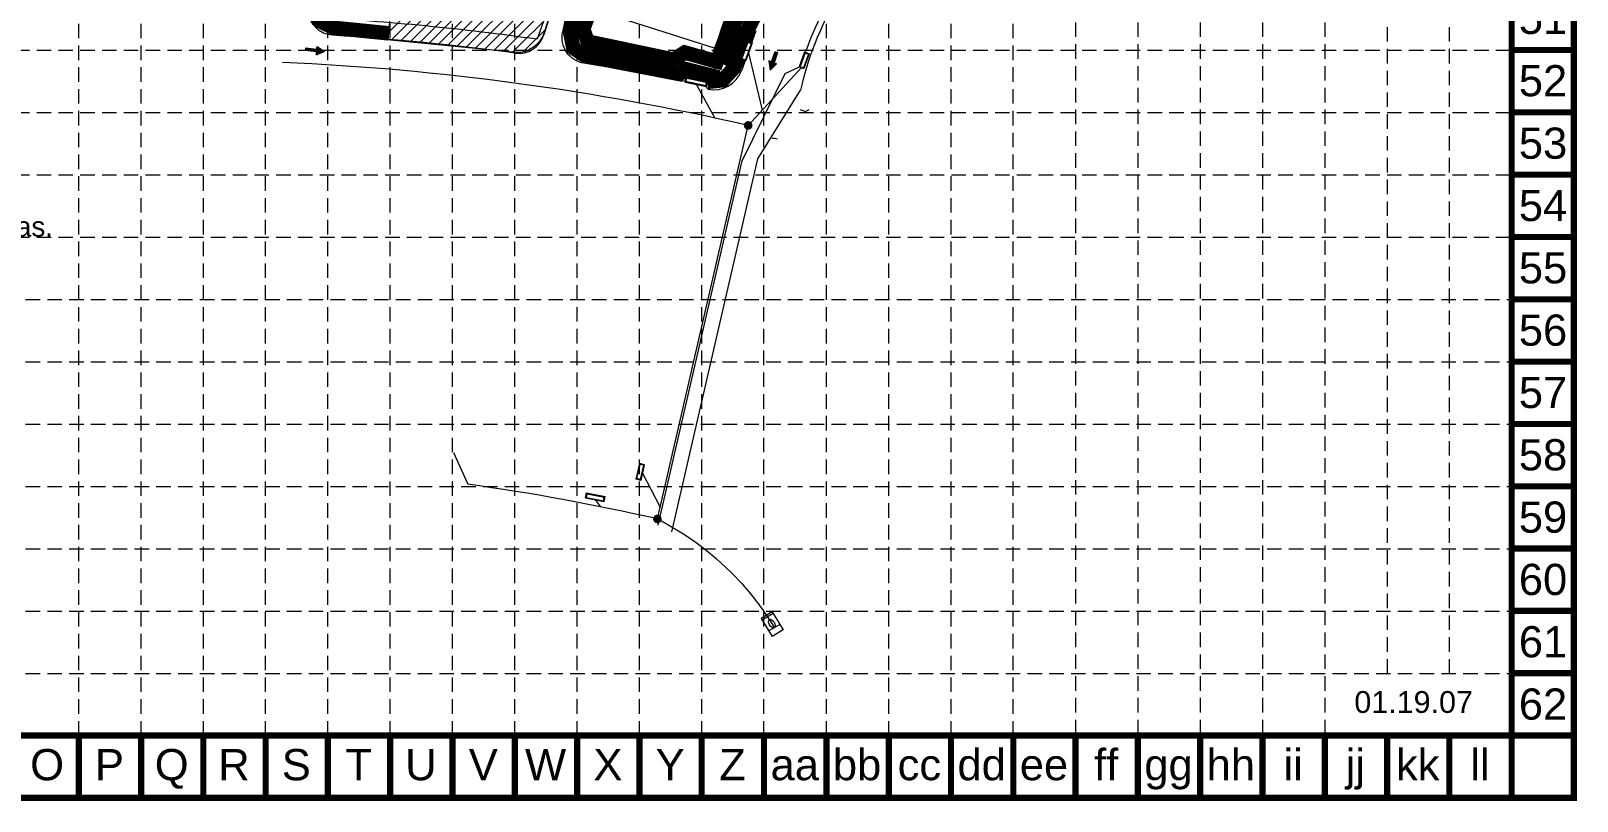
# Model space of a CAD drawing. Header units: feet. Extents: x 357436 to 359157, y 1039453 to 1042203.
# Drawn here: x 358092 to 359157, y 1039453 to 1039983 of the extents above; entities that cross this region are included whole.
import ezdxf
from ezdxf.enums import TextEntityAlignment as Align

# ---------------------------------------------------------------- set-up
doc = ezdxf.new("R2010")
doc.units = ezdxf.units.FT
doc.header["$LTSCALE"] = 50
doc.header["$MEASUREMENT"] = 0
doc.linetypes.add('DGN Style 1', pattern=[42.874567, 0.071339, -42.803228])
doc.linetypes.add('HIDDEN', pattern=[0.375, 0.25, -0.125])
doc.layers.get('0').update_dxf_attribs({"color": 1})
for name, color, linetype, lineweight in [('12', 1, 'Continuous', 0), ('13', 1, 'Continuous', 0), ('3', 1, 'Continuous', 0), ('4', 1, 'Continuous', 0), ('45', 1, 'Continuous', 0), ('SODDED LOT', 2, 'Continuous', 0)]:
    doc.layers.add(name, color=color, linetype=linetype, lineweight=lineweight)
for name, color, linetype in [('arrows', 250, 'Continuous'), ('BASE', 7, 'Continuous'), ('ECB', 84, 'Continuous'), ('grid', 254, 'HIDDEN')]:
    doc.layers.add(name, color=color, linetype=linetype)
doc.styles.add("L200'", font='ARIAL.TTF', dxfattribs={"height": 0.001969})
doc.styles.get("Standard").update_dxf_attribs({"font": 'ARIAL.TTF'})

msp = doc.modelspace()

# ---------------------------------------------------------------- hatches: boundary and pattern name
at = {"layer": '45', "linetype": 'Continuous', "lineweight": 0}
h = msp.add_hatch(color=250, dxfattribs=at)
edge = h.paths.add_edge_path()
edge.add_arc((358585.9, 1039918.1), 3, -45, 315)
h = msp.add_hatch(color=250, dxfattribs=at)
edge = h.paths.add_edge_path()
edge.add_arc((358523.4, 1039647.2), 3, -45, 315)
at = {"layer": 'SODDED LOT', "linetype": 'Continuous', "lineweight": 0}
h = msp.add_hatch(dxfattribs=at)
h.set_pattern_fill('ANSI31', color=2, scale=40, style=0)
edge = h.paths.add_edge_path()
edge.add_line((358338, 1039977.1), (358349.7, 1040104.3))
edge.add_line((358349.7, 1040104.3), (358427.1, 1040097))
edge.add_arc((358423, 1040053.2), 44, -4.975, 84.6231, ccw=False)
edge.add_line((358466.8, 1040049.4), (358445.4, 1039982))
edge.add_arc((358426.6, 1039987.9), 19.7, 268.4371, 342.3615, ccw=False)
edge.add_line((358426.1, 1039968.2), (358339.6, 1039976.8))
edge.add_line((358339.6, 1039976.8), (358338, 1039977.1))

# ---------------------------------------------------------------- linework, layer by layer
at = {"lineweight": 0}
for p, q in [((358281, 1039969.6), (358281.3, 1039971.5)), ((358281.3, 1039971.5), (358288.7, 1039970.6)), ((358288.7, 1039970.6), (358289, 1039972.4)), ((358289, 1039972.4), (358294.2, 1039969)), ((358288.5, 1039968.7), (358281, 1039969.6)), ((358288.3, 1039966.8), (358294.2, 1039969)), ((358288.5, 1039968.7), (358288.3, 1039966.8)), ((358602, 1039961.9), (358600.2, 1039962.5)), ((358600.2, 1039962.5), (358601, 1039956.2)), ((358604.4, 1039969), (358606.2, 1039968.4))]:
    msp.add_line(p, q, dxfattribs=at)
at = {"layer": '12', "color": 250, "linetype": 'Continuous', "lineweight": 0}
for p, q in [((358449.5, 1040002.9), (358440.5, 1039977.4)), ((358464.4, 1040000.7), (358461.1, 1039979.5)), ((358461.1, 1039979.5), (358465.3, 1039973.8)), ((358567.4, 1039960.1), (358561.4, 1039956.2))]:
    msp.add_line(p, q, dxfattribs=at)
for centre, radius, start, end in [((358837.9, 1039893.4), 278.5, 127.8535, 166.155), ((358186.7, 1038174.2), 1821, 81.9886, 86.8425), ((358186.7, 1038174.2), 1821, 78.1268, 81.1998)]:
    msp.add_arc(centre, radius, start, end, dxfattribs=at)
at = {"layer": '13', "color": 250, "linetype": 'Continuous', "lineweight": 0}
for p, q in [((358452, 1040002.5), (358445.1, 1039980.4)), ((358462, 1040001.1), (358458.1, 1039982.4)), ((358591.2, 1039983.2), (358581.2, 1039955.8)), ((358625.9, 1039970.5), (358621.6, 1039958.7)), ((358581.8, 1039893.8), (358611.4, 1039953.9)), ((358611.4, 1039953.9), (358621.6, 1039958.7)), ((358558.3, 1039943.1), (358556.8, 1039945.4)), ((358524, 1039642.9), (358581.8, 1039893.8))]:
    msp.add_line(p, q, dxfattribs=at)
at = {"layer": '13', "color": 250, "linetype": 'DGN Style 1', "lineweight": 0}
msp.add_line((358625.3, 1039927.7), (358627.8, 1039929.1), dxfattribs=at)
at = {"layer": '13', "color": 250, "linetype": 'Continuous', "lineweight": 0}
for centre, radius, start, end in [((358837.9, 1039893.4), 225.5, 127.8535, 160.0168), ((358186.7, 1038174.2), 1809.5, 82.417, 86.4167), ((358427.9, 1039985.7), 18, 262.417, 342.7399), ((358186.7, 1038174.2), 1809.5, 78.2, 80.9024), ((358562.4, 1039962.7), 20, 258.1366, 340.0168)]:
    msp.add_arc(centre, radius, start, end, dxfattribs=at)
at = {"layer": '13', "color": 250, "linetype": 'Continuous', "lineweight": 0, "extrusion": (0, 0, -1)}
for centre, start, end in [((-358300.9, 1039998.1), 273.5833, 355.1663), ((-358475.7, 1039978.7), 279.0976, 11.7412)]:
    msp.add_arc(centre, 18, start, end, dxfattribs=at)
at = {"layer": '13', "color": 250, "linetype": 'DGN Style 1', "lineweight": 0, "extrusion": (0, 0, -1)}
msp.add_arc((-358630.2, 1039947.1), 20, 284.0432, 19.9832, dxfattribs=at)
at = {"layer": '13', "color": 250, "linetype": 'DGN Style 1', "lineweight": 0}
msp.add_arc((358601.3, 1039889.3), 20, 76.4102, 167.0139, dxfattribs=at)
at = {"layer": '3', "color": 250, "linetype": 'Continuous', "lineweight": 0}
msp.add_line((358488.1, 1039995.2), (358563.2, 1039971.3), dxfattribs=at)
msp.add_arc((358831, 1039894.7), 278.5, 150.5871, 164.0423, dxfattribs=at)
at = {"layer": '4', "color": 250, "linetype": 'Continuous', "lineweight": 0}
for p, q in [((358621.8, 1039942.4), (358592.4, 1039895)), ((358592.4, 1039895), (358533.2, 1039638.3))]:
    msp.add_line(p, q, dxfattribs=at)
msp.add_arc((358837.9, 1039893.4), 221.5, 127.8535, 167.2202, dxfattribs=at)
at = {"layer": '45', "color": 250, "linetype": 'Continuous', "lineweight": 0}
for p, q in [((358585.4, 1039976.1), (358581, 1039963.9)), ((358585.7, 1039975.5), (358581.6, 1039964.2)), ((358588, 1039974.6), (358584, 1039963.3)), ((358588.7, 1039974.9), (358584.3, 1039962.7)), ((358585.4, 1039976.1), (358588.7, 1039974.9)), ((358585.7, 1039975.5), (358588, 1039974.6)), ((358581, 1039963.9), (358584.3, 1039962.7)), ((358581.6, 1039964.2), (358584, 1039963.3)), ((358586, 1039969), (358595.5, 1039928.5)), ((358624.8, 1039968.7), (358621, 1039958.4)), ((358625.1, 1039968.1), (358621.6, 1039958.7)), ((358627.4, 1039967.2), (358624, 1039957.8)), ((358628, 1039967.5), (358624.3, 1039957.2)), ((358624.8, 1039968.7), (358628, 1039967.5)), ((358625.1, 1039968.1), (358627.4, 1039967.2)), ((358542.5, 1039947.9), (358543.2, 1039951.3)), ((358543.1, 1039948.3), (358543.6, 1039950.7)), ((358543.2, 1039951.3), (358557.9, 1039948.3)), ((358543.6, 1039950.7), (358557.3, 1039947.9)), ((358585.9, 1039918.1), (358622.8, 1039958.3)), ((358621, 1039958.4), (358624.3, 1039957.2)), ((358621.6, 1039958.7), (358624, 1039957.8)), ((358542.5, 1039947.9), (358557.2, 1039944.9)), ((358543.1, 1039948.3), (358556.8, 1039945.4)), ((358549.9, 1039946.9), (358562.9, 1039923.2)), ((358556.8, 1039945.4), (358557.3, 1039947.9)), ((358557.2, 1039944.9), (358557.9, 1039948.3)), ((358523.4, 1039647.2), (358585.9, 1039918.1)), ((358382.9, 1039692.9), (358392.8, 1039671.1)), ((358508.7, 1039674.6), (358511.2, 1039685.3)), ((358509.3, 1039675), (358511.6, 1039684.7)), ((358514.6, 1039684.5), (358511.2, 1039685.3)), ((358514, 1039684.2), (358511.6, 1039684.7)), ((358511.8, 1039674.4), (358514, 1039684.2)), ((358512.1, 1039673.8), (358514.6, 1039684.5)), ((358512.1, 1039673.8), (358508.7, 1039674.6)), ((358511.8, 1039674.4), (358509.3, 1039675)), ((358512.9, 1039679.3), (358525.3, 1039655.4)), ((358473.9, 1039661.7), (358474.6, 1039665.1)), ((358474.5, 1039662.1), (358475, 1039664.6)), ((358474.5, 1039662.1), (358486.3, 1039659.8)), ((358474.6, 1039665.1), (358487.4, 1039662.6)), ((358475, 1039664.6), (358486.8, 1039662.2)), ((358486.3, 1039659.8), (358486.8, 1039662.2)), ((358486.7, 1039659.2), (358487.4, 1039662.6)), ((358473.9, 1039661.7), (358486.7, 1039659.2)), ((358480.4, 1039660.9), (358483.9, 1039655.7)), ((358602.4, 1039583.2), (358594.9, 1039578.7)), ((358594.9, 1039578.7), (358602.4, 1039566.3)), ((358603.1, 1039582.1), (358595.6, 1039577.6)), ((358602.4, 1039583.2), (358609.9, 1039570.9)), ((358607.6, 1039574.6), (358600.1, 1039570.1)), ((358609.9, 1039570.9), (358602.4, 1039566.3))]:
    msp.add_line(p, q, dxfattribs=at)
for radius, start, end in [(1789, 77.1071, 87.4869), (1511, 77.1242, 82.1623)]:
    msp.add_arc((358186.7, 1038174.2), radius, start, end, dxfattribs=at)
at = {"layer": '45', "color": 250, "linetype": 'Continuous', "lineweight": 0, "extrusion": (0, 0, -1)}
for start, end in [(116.9952, 137.4257), (137.4257, 148.8849)]:
    msp.add_arc((-358432.7, 1039469), 200, start, end, dxfattribs=at)
at = {"layer": '45', "color": 250, "linetype": 'Continuous', "lineweight": 0}
msp.add_ellipse((358602.2, 1039575.2), major_axis=(-1.71, 2.83), ratio=0.536774, dxfattribs=at)
at = {"layer": 'arrows', "color": 252, "lineweight": 0}
for p, q in [((358605.5, 1039960.6), (358601, 1039956.2)), ((358602, 1039961.9), (358604.4, 1039969)), ((358606.2, 1039968.4), (358603.8, 1039961.2)), ((358603.8, 1039961.2), (358605.5, 1039960.6))]:
    msp.add_line(p, q, dxfattribs=at)
for points in [[(358281.3, 1039971.5), (358281, 1039969.6), (358288.7, 1039970.6), (358288.5, 1039968.7)], [(358288.3, 1039966.8), (358289, 1039972.4), (358294.2, 1039969), (358289, 1039972.4)], [(358600.2, 1039962.5), (358605.5, 1039960.6), (358601, 1039956.2), (358605.5, 1039960.6)], [(358606.2, 1039968.4), (358604.4, 1039969), (358603.8, 1039961.2), (358602, 1039961.9)]]:
    msp.add_solid(points, dxfattribs=at)
at = {"layer": 'BASE', "lineweight": 0, "const_width": 4.29}
for points in [[(359154.6, 1039455.2), (359154.6, 1042201.1), (357438.4, 1042201.1), (357438.4, 1039455.2)], [(359111.7, 1039498.1), (359111.7, 1042158.2), (357481.3, 1042158.2), (357481.3, 1039498.1)]]:
    msp.add_lwpolyline(points, close=True, dxfattribs=at)
for points in [[(359154.6, 1039970), (359111.7, 1039970)], [(359154.6, 1039927.1), (359111.7, 1039927.1)], [(359154.6, 1039884.2), (359111.7, 1039884.2)], [(359154.6, 1039841.3), (359111.7, 1039841.3)], [(359154.6, 1039798.4), (359111.7, 1039798.4)], [(359154.6, 1039755.5), (359111.7, 1039755.5)], [(359154.6, 1039712.6), (359111.7, 1039712.6)], [(359154.6, 1039669.7), (359111.7, 1039669.7)], [(359154.6, 1039626.8), (359111.7, 1039626.8)], [(359154.6, 1039583.9), (359111.7, 1039583.9)], [(359154.6, 1039541), (359111.7, 1039541)], [(358124.9, 1039498.1), (358124.9, 1039455.2)], [(358167.8, 1039498.1), (358167.8, 1039455.2)], [(358210.7, 1039498.1), (358210.7, 1039455.2)], [(358253.6, 1039498.1), (358253.6, 1039455.2)], [(358296.5, 1039498.1), (358296.5, 1039455.2)], [(358339.4, 1039498.1), (358339.4, 1039455.2)], [(358382.3, 1039498.1), (358382.3, 1039455.2)], [(358425.2, 1039498.1), (358425.2, 1039455.2)], [(358468.1, 1039498.1), (358468.1, 1039455.2)], [(358511, 1039498.1), (358511, 1039455.2)], [(358553.9, 1039498.1), (358553.9, 1039455.2)], [(358596.8, 1039498.1), (358596.8, 1039455.2)], [(358639.8, 1039498.1), (358639.8, 1039455.2)], [(358682.7, 1039498.1), (358682.7, 1039455.2)], [(358725.6, 1039498.1), (358725.6, 1039455.2)], [(358768.5, 1039498.1), (358768.5, 1039455.2)], [(358811.4, 1039498.1), (358811.4, 1039455.2)], [(358854.3, 1039498.1), (358854.3, 1039455.2)], [(358897.2, 1039498.1), (358897.2, 1039455.2)], [(358940.1, 1039498.1), (358940.1, 1039455.2)], [(358983, 1039498.1), (358983, 1039455.2)], [(359025.9, 1039498.1), (359025.9, 1039455.2)], [(359068.8, 1039498.1), (359068.8, 1039455.2)], [(359111.7, 1039498.1), (359111.7, 1039455.2)], [(359154.6, 1039498.1), (359111.7, 1039498.1)]]:
    msp.add_lwpolyline(points, dxfattribs=at)
at = {"layer": 'ECB', "color": 200, "linetype": 'Continuous', "lineweight": 0, "const_width": 10}
msp.add_lwpolyline([(358555.4, 1040196.8), (358558.9, 1040202.3), (358564.7, 1040203), (358709.4, 1040170.1), (358713.9, 1040165.7), (358712.5, 1040159.3), (358612.5, 1040058.2), (358577.1, 1039989.9), (358574.5, 1039989.9), (358564.3, 1039962.1), (358542.2, 1039968.3), (358534.5, 1039963.4), (358475.3, 1039975.9), (358472.3, 1039984.5), (358500.5, 1040059.3), (358535.1, 1040115.8), (358546, 1040139.6), (358553.9, 1040189.1)], close=True, dxfattribs=at)
at = {"layer": 'ECB', "color": 84, "linetype": 'Continuous', "lineweight": 0, "const_width": 10}
for points in [[(358338.4, 1039981.5), (358300.2, 1039985.3), (358290.8, 1039990), (358287.9, 1039998.3), (358284.6, 1040063.7), (358290, 1040083.9), (358294.2, 1040087.4), (358305.1, 1040097.7), (358326.2, 1040102.4), (358349.3, 1040100)], [(358620.9, 1040052), (358586, 1039985), (358584.8, 1039980.6), (358582, 1039981.4), (358574.8, 1039962.5), (358577.5, 1039960.9), (358575.7, 1039957.2), (358568.4, 1039949.2), (358562.6, 1039948.6), (358562.1, 1039952), (358542.4, 1039957), (358538.6, 1039953.5), (358473.6, 1039966), (358465.5, 1039971.5), (358463.2, 1039982.6), (358467.2, 1040000.4)]]:
    msp.add_lwpolyline(points, dxfattribs=at)
at = {"layer": 'grid', "color": 253, "lineweight": 0, "ltscale": 0.8}
for p, q in [((358124.9, 1039498.1), (358124.9, 1042158.2)), ((358167.8, 1039498.1), (358167.8, 1042158.2)), ((358210.7, 1039498.1), (358210.7, 1042158.2)), ((358253.6, 1039498.1), (358253.6, 1042158.2)), ((358296.5, 1039498.1), (358296.5, 1042158.2)), ((358339.4, 1039498.1), (358339.4, 1042158.2)), ((358382.3, 1039498.1), (358382.3, 1042158.2)), ((358425.2, 1039498.1), (358425.2, 1042158.2)), ((358468.1, 1039498.1), (358468.1, 1042158.2)), ((358511, 1039498.1), (358511, 1042158.2)), ((358553.9, 1039498.1), (358553.9, 1042158.2)), ((358596.8, 1039498.1), (358596.8, 1042158.2)), ((358639.8, 1039498.1), (358639.8, 1042158.2)), ((358682.7, 1039498.1), (358682.7, 1042158.2)), ((358725.6, 1039498.1), (358725.6, 1042158.2)), ((358768.5, 1039498.1), (358768.5, 1042158.2)), ((358811.6, 1039499), (358811.6, 1042159.1)), ((358854.5, 1039499), (358854.5, 1042159.1)), ((358897.4, 1039499), (358897.4, 1042159.1)), ((358940.3, 1039499), (358940.3, 1042159.1)), ((358983.2, 1039499), (358983.2, 1042159.1)), ((359026.1, 1039540.8), (359026.1, 1042159.1)), ((359069, 1039540.8), (359069, 1042159.1)), ((357480.9, 1039969.9), (359111.3, 1039969.9)), ((357480.9, 1039927), (359111.3, 1039927)), ((357480.9, 1039884.1), (359111.3, 1039884.1)), ((357480.9, 1039841.2), (359111.3, 1039841.2)), ((357953.3, 1039798.3), (359111.3, 1039798.3)), ((357953.3, 1039755.4), (359111.3, 1039755.4)), ((357953.3, 1039712.5), (359111.3, 1039712.5)), ((357953.3, 1039669.6), (359111.3, 1039669.6)), ((357953.3, 1039626.6), (359111.3, 1039626.6)), ((357953.3, 1039583.7), (359111.3, 1039583.7)), ((357953.3, 1039540.8), (359111.3, 1039540.8))]:
    msp.add_line(p, q, dxfattribs=at)
at = {"layer": 'SODDED LOT', "color": 2, "linetype": 'Continuous', "lineweight": 0}
msp.add_lwpolyline([(358338, 1039977.1), (358349.7, 1040104.3), (358427.1, 1040097, -0.41216), (358466.8, 1040049.4), (358445.4, 1039982, -0.334228), (358426.1, 1039968.2), (358339.6, 1039976.8)], format="xyb", close=True, dxfattribs=at)

# ---------------------------------------------------------------- texts
at = {"layer": 'BASE', "lineweight": 0}
for s, height, p in [('51', 21.45, (359133.3, 1039991.8)), ('52', 21.45, (359133.3, 1039948.9)), ('53', 21.45, (359133.3, 1039905.9)), ('54', 21.45, (359133.3, 1039863)), ('55', 21.45, (359133.3, 1039820.1)), ('56', 21.45, (359133.3, 1039777.2)), ('57', 21.45, (359133.3, 1039734.3)), ('58', 21.45, (359133.3, 1039691.4)), ('59', 21.45, (359133.3, 1039648.5)), ('60', 21.45, (359133.3, 1039605.6)), ('61', 21.45, (359133.3, 1039562.7)), ('62', 21.45, (359133.3, 1039519.8)), ('O', 21.5, (358103.1, 1039478.1)), ('P', 21.5, (358146, 1039478.1)), ('Q', 21.5, (358188.9, 1039478.1)), ('R', 21.5, (358231.8, 1039478.1)), ('S', 21.5, (358274.7, 1039478.1)), ('T', 21.5, (358317.6, 1039478.1)), ('U', 21.5, (358360.5, 1039478.1)), ('V', 21.5, (358403.5, 1039478.1)), ('W', 21.5, (358446.4, 1039478.1)), ('X', 21.5, (358489.3, 1039478.1)), ('Y', 21.5, (358532.2, 1039478.1)), ('Z', 21.5, (358575.1, 1039478.1)), ('aa', 21.45, (358618, 1039478.1)), ('bb', 21.45, (358660.9, 1039478.1)), ('cc', 21.45, (358703.8, 1039478.1)), ('dd', 21.45, (358746.7, 1039478.1)), ('ee', 21.45, (358789.6, 1039478.1)), ('ff', 21.45, (358832.5, 1039478.1)), ('gg', 21.45, (358875.4, 1039478.1)), ('hh', 21.45, (358918.3, 1039478.1)), ('ii', 21.45, (358961.2, 1039478.1)), ('jj', 21.45, (359004.1, 1039478.1)), ('kk', 21.45, (359047, 1039478.1)), ('ll', 21.45, (359089.9, 1039478.1))]:
    msp.add_text(s, height=height, dxfattribs=at).set_placement(p, align=Align.MIDDLE_CENTER)
at = {"layer": 'BASE', "color": 7, "style": "L200'"}
msp.add_text('Stabilization practices are expected to be used at all disturbed areas.', height=13.687, dxfattribs=at).set_placement((357523.7, 1039841.6))
at = {"layer": 'BASE', "lineweight": 0}
msp.add_text('01.19.07', height=15.02, dxfattribs=at).set_placement((359044.2, 1039513.7), align=Align.CENTER)

doc.saveas('drawing.dxf')
